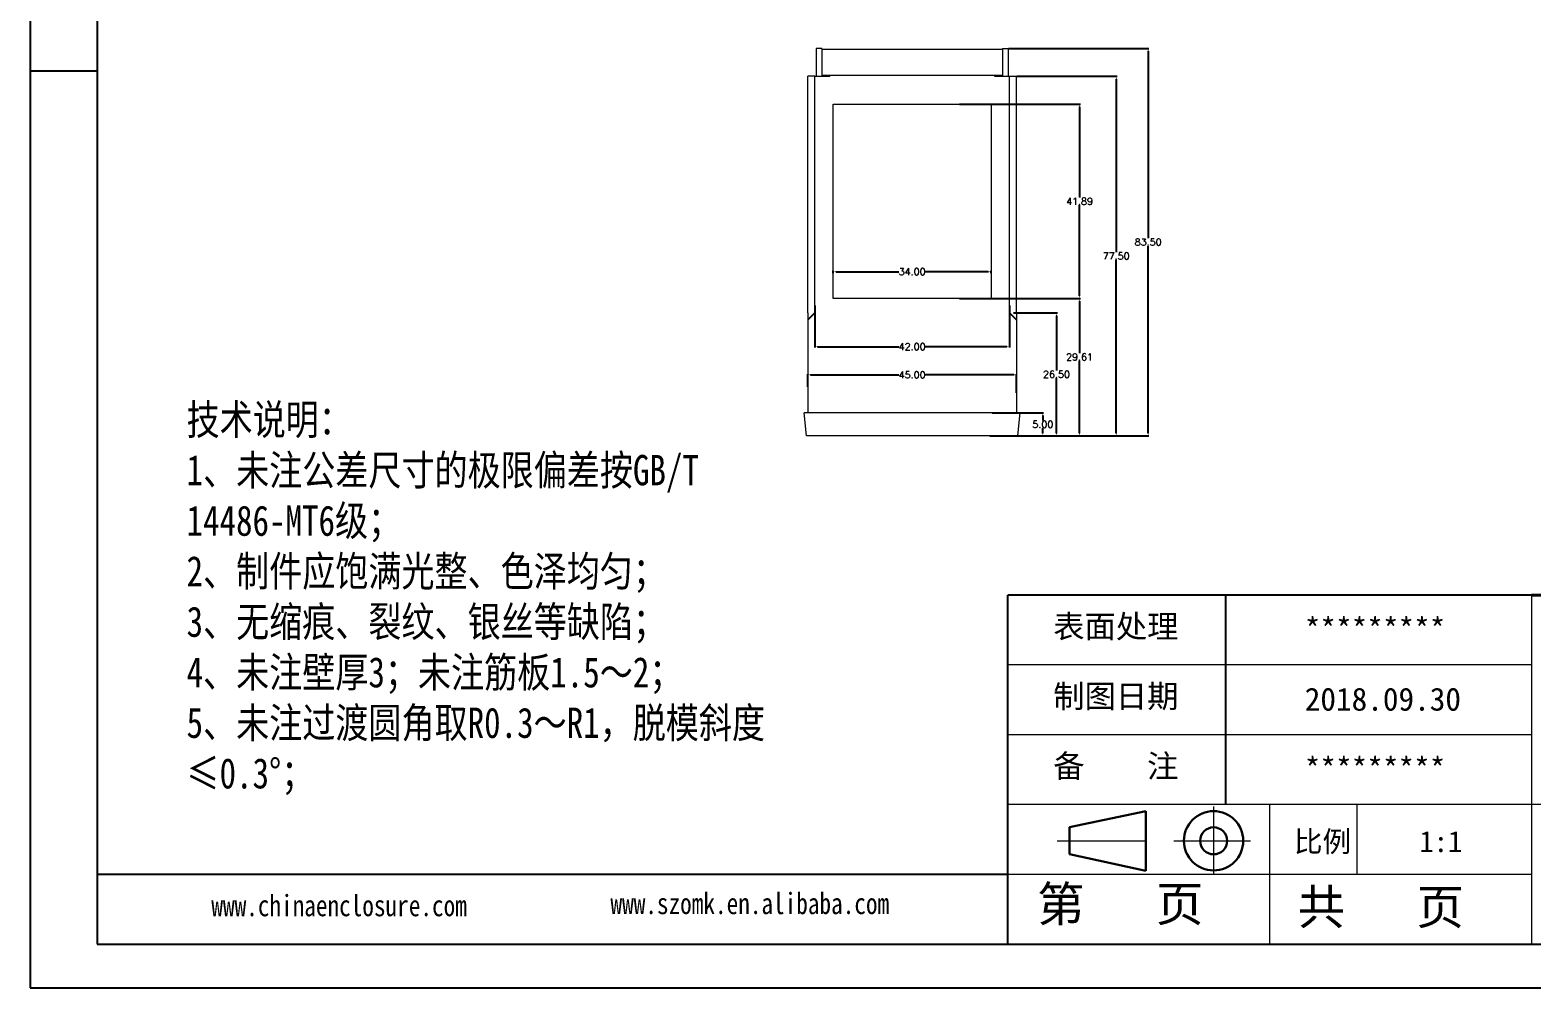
# Model space of a CAD drawing. Header units: inches. Extents: x 1392 to 2711, y 573 to 968.
# Drawn here: x 1392.4 to 1716, y 573 to 779.4 of the extents above; entities that cross this region are included whole.
import ezdxf

# ---------------------------------------------------------------- set-up
doc = ezdxf.new("R2010")
doc.units = ezdxf.units.IN
doc.linetypes.add('CENTER2', pattern=[28.575, 19.05, -3.175, 3.175, -3.175])
doc.layers.add('文字', color=81, linetype='Continuous')
for name, color, linetype, lineweight in [('粗实线', 7, 'Continuous', 30), ('细实线', 3, 'Continuous', 9), ('细点划线', 2, 'CENTER2', 9)]:
    doc.layers.add(name, color=color, linetype=linetype, lineweight=lineweight)
doc.styles.get("Standard").update_dxf_attribs({"font": 'txt', "bigfont": 'gbcbig.shx'})
doc.styles.add('宋体', font='', dxfattribs={"width": 0.8, "height": 3.5})
doc.styles.get('宋体').set_extended_font_data('SimSun')
doc.dimstyles.new('2', dxfattribs={"dimtxt": 1.5, "dimasz": 0.6, "dimexe": 0.18, "dimexo": 0.0625, "dimgap": 0.09, "dimtad": 0, "dimtih": 1, "dimtoh": 1, "dimzin": 0, "dimdsep": 46, "dimtxsty": 'Standard', "dimcen": 0, "dimadec": 0, "dimazin": 2, "dimtfac": 1, "dimtofl": 0, "dimtmove": 0, "dimatfit": 3, "dimfxl": 1, "dimtolj": 1, "dimtzin": 0, "dimarcsym": 0})

# ---------------------------------------------------------------- blocks, each defined once
blk = doc.blocks.new('*D232')
at = {"color": 0, "lineweight": -2, "transparency": 16777216}
for p, q in [((1603.23, 775.4), (1633.5, 775.4)), ((1633.32, 774.8), (1633.32, 734.49)), ((1633.32, 692.5), (1633.32, 732.81)), ((1603.23, 691.9), (1633.5, 691.9))]:
    blk.add_line(p, q, dxfattribs=at)
at = {"color": 0, "transparency": 16777216}
for points in [[(1633.22, 774.8), (1633.42, 774.8), (1633.32, 775.4)], [(1633.22, 692.5), (1633.42, 692.5), (1633.32, 691.9)]]:
    blk.add_solid(points, dxfattribs=at)
at = {"layer": 'Defpoints', "color": 0, "transparency": 16777216}
for p in [(1603.16, 775.4), (1603.16, 691.9), (1633.32, 691.9)]:
    blk.add_point(p, dxfattribs=at)
at = {"color": 0, "transparency": 16777216, "insert": (1633.32, 733.65), "char_height": 1.5, "attachment_point": 5}
blk.add_mtext('\\A1;83.50', dxfattribs=at)
blk = doc.blocks.new('*D233')
at = {"color": 0, "lineweight": -2, "transparency": 16777216}
for p, q in [((1599.71, 696.9), (1610.8, 696.9)), ((1610.62, 696.3), (1610.62, 695.24)), ((1610.62, 692.5), (1610.62, 693.56)), ((1601.37, 691.9), (1610.8, 691.9))]:
    blk.add_line(p, q, dxfattribs=at)
at = {"color": 0, "transparency": 16777216}
for points in [[(1610.52, 696.3), (1610.72, 696.3), (1610.62, 696.9)], [(1610.52, 692.5), (1610.72, 692.5), (1610.62, 691.9)]]:
    blk.add_solid(points, dxfattribs=at)
at = {"layer": 'Defpoints', "color": 0, "transparency": 16777216}
for p in [(1599.65, 696.9), (1610.62, 696.9), (1601.31, 691.9)]:
    blk.add_point(p, dxfattribs=at)
at = {"color": 0, "transparency": 16777216, "insert": (1610.62, 694.4), "char_height": 1.5, "attachment_point": 5}
blk.add_mtext('\\A1;5.00', dxfattribs=at)
blk = doc.blocks.new('*D234')
at = {"color": 0, "lineweight": -2, "transparency": 16777216}
for p, q in [((1604.28, 718.4), (1613.75, 718.4)), ((1613.57, 717.8), (1613.57, 705.99)), ((1613.57, 692.5), (1613.57, 704.31)), ((1599.18, 691.9), (1613.75, 691.9))]:
    blk.add_line(p, q, dxfattribs=at)
at = {"color": 0, "transparency": 16777216}
for points in [[(1613.47, 717.8), (1613.67, 717.8), (1613.57, 718.4)], [(1613.47, 692.5), (1613.67, 692.5), (1613.57, 691.9)]]:
    blk.add_solid(points, dxfattribs=at)
at = {"layer": 'Defpoints', "color": 0, "transparency": 16777216}
for p in [(1604.21, 718.4), (1613.57, 718.4), (1599.12, 691.9)]:
    blk.add_point(p, dxfattribs=at)
at = {"color": 0, "transparency": 16777216, "insert": (1613.57, 705.15), "char_height": 1.5, "attachment_point": 5}
blk.add_mtext('\\A1;26.50', dxfattribs=at)
blk = doc.blocks.new('*D236')
at = {"color": 0, "lineweight": -2, "transparency": 16777216}
for p, q in [((1599.53, 721.51), (1618.72, 721.51)), ((1618.54, 720.91), (1618.54, 709.75)), ((1618.54, 692.5), (1618.54, 708.07)), ((1603.23, 691.9), (1618.72, 691.9))]:
    blk.add_line(p, q, dxfattribs=at)
at = {"color": 0, "transparency": 16777216}
for points in [[(1618.44, 720.91), (1618.64, 720.91), (1618.54, 721.51)], [(1618.44, 692.5), (1618.64, 692.5), (1618.54, 691.9)]]:
    blk.add_solid(points, dxfattribs=at)
at = {"layer": 'Defpoints', "color": 0, "transparency": 16777216}
for p in [(1599.46, 721.51), (1618.54, 721.51), (1603.16, 691.9)]:
    blk.add_point(p, dxfattribs=at)
at = {"color": 0, "transparency": 16777216, "insert": (1618.54, 708.91), "char_height": 1.5, "attachment_point": 5}
blk.add_mtext('\\A1;29.61', dxfattribs=at)
blk = doc.blocks.new('*D237')
at = {"color": 0, "lineweight": -2, "transparency": 16777216}
for p, q in [((1592.65, 763.4), (1618.72, 763.4)), ((1618.54, 762.8), (1618.54, 743.3)), ((1618.54, 722.11), (1618.54, 741.62)), ((1592.65, 721.51), (1618.72, 721.51))]:
    blk.add_line(p, q, dxfattribs=at)
at = {"color": 0, "transparency": 16777216}
for points in [[(1618.44, 762.8), (1618.64, 762.8), (1618.54, 763.4)], [(1618.44, 722.11), (1618.64, 722.11), (1618.54, 721.51)]]:
    blk.add_solid(points, dxfattribs=at)
at = {"layer": 'Defpoints', "color": 0, "transparency": 16777216}
for p in [(1592.59, 763.4), (1618.54, 763.4), (1592.59, 721.51)]:
    blk.add_point(p, dxfattribs=at)
at = {"color": 0, "transparency": 16777216, "insert": (1618.54, 742.46), "char_height": 1.5, "attachment_point": 5}
blk.add_mtext('\\A1;41.89', dxfattribs=at)
blk = doc.blocks.new('*D238')
at = {"color": 0, "lineweight": -2, "transparency": 16777216}
for p, q in [((1605.03, 769.4), (1626.62, 769.4)), ((1626.44, 768.8), (1626.44, 731.49)), ((1626.44, 692.5), (1626.44, 729.81)), ((1599.18, 691.9), (1626.62, 691.9))]:
    blk.add_line(p, q, dxfattribs=at)
at = {"color": 0, "transparency": 16777216}
for points in [[(1626.34, 768.8), (1626.54, 768.8), (1626.44, 769.4)], [(1626.34, 692.5), (1626.54, 692.5), (1626.44, 691.9)]]:
    blk.add_solid(points, dxfattribs=at)
at = {"layer": 'Defpoints', "color": 0, "transparency": 16777216}
for p in [(1604.96, 769.4), (1599.12, 691.9), (1626.44, 691.9)]:
    blk.add_point(p, dxfattribs=at)
at = {"color": 0, "transparency": 16777216, "insert": (1626.44, 730.65), "char_height": 1.5, "attachment_point": 5}
blk.add_mtext('\\A1;77.50', dxfattribs=at)
blk = doc.blocks.new('*D239')
at = {"color": 0, "lineweight": -2, "transparency": 16777216}
for p, q in [((1559.96, 702.51), (1559.96, 705.24)), ((1560.56, 705.06), (1579.62, 705.06)), ((1604.36, 705.06), (1585.3, 705.06)), ((1604.96, 701.16), (1604.96, 705.24))]:
    blk.add_line(p, q, dxfattribs=at)
at = {"color": 0, "transparency": 16777216}
for points in [[(1560.56, 705.16), (1560.56, 704.96), (1559.96, 705.06)], [(1604.36, 705.16), (1604.36, 704.96), (1604.96, 705.06)]]:
    blk.add_solid(points, dxfattribs=at)
at = {"layer": 'Defpoints', "color": 0, "transparency": 16777216}
for p in [(1559.96, 702.44), (1604.96, 705.06), (1604.96, 701.1)]:
    blk.add_point(p, dxfattribs=at)
at = {"color": 0, "transparency": 16777216, "insert": (1582.46, 705.06), "char_height": 1.5, "attachment_point": 5}
blk.add_mtext('\\A1;45.00', dxfattribs=at)
blk = doc.blocks.new('*D240')
at = {"color": 0, "lineweight": -2, "transparency": 16777216}
for p, q in [((1565.46, 726.94), (1565.46, 727.44)), ((1566.06, 727.26), (1579.62, 727.26)), ((1598.86, 727.26), (1585.3, 727.26)), ((1599.46, 726.94), (1599.46, 727.44))]:
    blk.add_line(p, q, dxfattribs=at)
at = {"color": 0, "transparency": 16777216}
for points in [[(1566.06, 727.36), (1566.06, 727.16), (1565.46, 727.26)], [(1598.86, 727.36), (1598.86, 727.16), (1599.46, 727.26)]]:
    blk.add_solid(points, dxfattribs=at)
at = {"layer": 'Defpoints', "color": 0, "transparency": 16777216}
for p in [(1565.46, 726.88), (1599.46, 727.26), (1599.46, 726.88)]:
    blk.add_point(p, dxfattribs=at)
at = {"color": 0, "transparency": 16777216, "insert": (1582.46, 727.26), "char_height": 1.5, "attachment_point": 5}
blk.add_mtext('\\A1;34.00', dxfattribs=at)
blk = doc.blocks.new('*D241')
at = {"color": 0, "lineweight": -2, "transparency": 16777216}
for p, q in [((1561.46, 720.03), (1561.46, 710.92)), ((1603.46, 720.03), (1603.46, 710.92)), ((1562.06, 711.1), (1579.62, 711.1)), ((1602.86, 711.1), (1585.3, 711.1))]:
    blk.add_line(p, q, dxfattribs=at)
at = {"color": 0, "transparency": 16777216}
for points in [[(1562.06, 711.2), (1562.06, 711), (1561.46, 711.1)], [(1602.86, 711.2), (1602.86, 711), (1603.46, 711.1)]]:
    blk.add_solid(points, dxfattribs=at)
at = {"layer": 'Defpoints', "color": 0, "transparency": 16777216}
for p in [(1561.46, 720.1), (1603.46, 720.1), (1603.46, 711.1)]:
    blk.add_point(p, dxfattribs=at)
at = {"color": 0, "transparency": 16777216, "insert": (1582.46, 711.1), "char_height": 1.5, "attachment_point": 5}
blk.add_mtext('\\A1;42.00', dxfattribs=at)

msp = doc.modelspace()

# ---------------------------------------------------------------- linework, layer by layer
for p, q in [((1392.357, 968.002), (1392.357, 572.957)), ((1406.814, 958.597), (1406.814, 582.363)), ((1406.814, 770.48), (1392.357, 770.48)), ((1392.357, 755.848), (1392.357, 572.957)), ((1561.464, 718.401), (1559.964, 716.901)), ((1603.464, 718.401), (1604.964, 716.901)), ((1715.919, 657.609), (1603.048, 657.609)), ((1603.048, 582.363), (1603.048, 657.609)), ((1650.078, 612.461), (1650.078, 657.609)), ((1603.048, 597.412), (1406.814, 597.412)), ((1406.814, 582.363), (1941.659, 582.363)), ((1392.357, 572.957), (1951.065, 572.957)), ((1392.357, 572.957), (1651.018, 572.957))]:
    msp.add_line(p, q)
at = {"color": 7, "linetype": 'Continuous', "lineweight": 15}
for p, q in [((1561.764, 775.401), (1561.764, 769.401)), ((1562.964, 775.401), (1561.764, 775.401)), ((1562.964, 775.401), (1562.964, 769.401)), ((1562.964, 775.201), (1601.964, 775.201)), ((1601.964, 775.401), (1601.964, 769.401)), ((1601.964, 775.401), (1603.164, 775.401)), ((1603.164, 775.401), (1603.164, 769.401)), ((1559.964, 718.401), (1559.964, 769.401)), ((1561.464, 769.401), (1559.964, 769.401)), ((1561.464, 718.401), (1561.464, 769.401)), ((1561.464, 769.401), (1564.714, 769.401)), ((1562.964, 769.601), (1564.714, 769.601)), ((1564.714, 769.601), (1564.714, 769.401)), ((1564.714, 769.601), (1600.214, 769.601)), ((1600.214, 769.601), (1600.214, 769.401)), ((1600.214, 769.601), (1601.964, 769.601)), ((1600.214, 769.401), (1603.464, 769.401)), ((1603.464, 718.401), (1603.464, 769.401)), ((1603.464, 769.401), (1604.964, 769.401)), ((1604.964, 718.401), (1604.964, 769.401)), ((1565.464, 763.401), (1599.464, 763.401)), ((1565.464, 721.51), (1565.464, 763.401)), ((1599.464, 763.401), (1599.464, 721.51)), ((1599.464, 721.51), (1565.464, 721.51)), ((1559.964, 718.401), (1559.964, 696.901)), ((1604.964, 718.401), (1604.964, 696.901)), ((1559.714, 691.901), (1559.214, 696.901)), ((1605.714, 696.901), (1559.214, 696.901)), ((1605.214, 691.901), (1605.714, 696.901)), ((1605.214, 691.901), (1559.714, 691.901))]:
    msp.add_line(p, q, dxfattribs=at)
at = {"layer": '粗实线', "color": 7, "lineweight": 40}
msp.add_line((1941.659, 657.609), (1715.919, 657.609), dxfattribs=at)
at = {"layer": '粗实线', "color": 7}
for p, q in [((1632.792, 611.053), (1616.348, 607.568)), ((1632.792, 611.053), (1632.792, 598.166)), ((1616.348, 607.568), (1616.348, 601.753)), ((1616.348, 601.753), (1632.792, 598.166))]:
    msp.add_line(p, q, dxfattribs=at)
for radius in [6.393, 2.908]:
    msp.add_circle((1647.426, 604.66), radius, dxfattribs=at)
at = {"layer": '细实线', "color": 7}
for p, q in [((1715.919, 657.609), (1715.919, 582.363)), ((1715.919, 642.56), (1603.048, 642.56)), ((1715.919, 627.511), (1603.048, 627.511)), ((1941.659, 612.461), (1603.048, 612.461)), ((1659.483, 612.461), (1659.483, 582.363)), ((1678.295, 612.461), (1678.295, 597.412)), ((1715.919, 597.412), (1603.048, 597.412))]:
    msp.add_line(p, q, dxfattribs=at)
at = {"layer": '细点划线', "color": 7}
for p, q in [((1647.426, 612.02), (1647.426, 597.412)), ((1613.726, 604.66), (1634.051, 604.66)), ((1638.876, 604.66), (1655.4, 604.66))]:
    msp.add_line(p, q, dxfattribs=at)

# ---------------------------------------------------------------- texts
at = {"width": 2812.89994, "attachment_point": 1}
for s, insert, char_height in [('{\\fSimHei|b0|i0|c134|p49;表面处理}', (1612.863, 653.338), 4.94924), ('{\\fSimHei|b0|i0|c134|p49;*********}', (1667.071, 652.702), 4.94924), ('{\\fSimHei|b0|i0|c134|p49;制图日期}', (1612.863, 638.289), 4.94924), ('{\\fSimHei|b0|i0|c134|p49;2018.\\fSimHei|b0|i0|c0|p49;09\\fSimHei|b0|i0|c134|p49;.\\fSimHei|b0|i0|c0|p49;30}', (1667.071, 637.653), 4.949237), ('{\\fSimHei|b0|i0|c134|p49;备    注}', (1612.863, 623.24), 4.94924), ('{\\fSimHei|b0|i0|c134|p49;*********}', (1667.071, 622.603), 4.94924)]:
    msp.add_mtext(s, dxfattribs=dict(at, insert=insert, char_height=char_height))
at = {"layer": '文字', "color": 0, "attachment_point": 1, "style": '宋体'}
for s, insert, char_height, width in [('{\\H1.111x;技术说明：\\P1、未注公差尺寸的极限偏差按GB/T 14486-MT6级；\\P2、制件应饱满光整、色泽均匀；\\P3、无缩痕、裂纹、银丝等缺陷；\\P4、未注壁厚3；未注筋板1.5～2；\\P5、未注过渡圆角取R0.3～R1，脱模斜度≤0.3%%D；}', (1426.09, 698.687), 5.87866, 132.41322), ('www.chinaenclosure.com', (1431.435, 593.008), 4.59842, 80.78975), ('www.szomk.en.alibaba.com', (1517.446, 593.463), 4.59842, 80.78975)]:
    msp.add_mtext(s, dxfattribs=dict(at, insert=insert, char_height=char_height, width=width))
at = {"layer": '细实线', "color": 7, "attachment_point": 1}
for s, insert, char_height, width in [('{\\fSimSun|b0|i0|c134|p54;比例}', (1664.751, 606.762), 4.51481, 19.8186), ('{\\fSimSun|b0|i0|c134|p54;1:1}', (1691.793, 606.762), 4.51481, 19.8186), ('{\\fSimSun|b0|i0|c134|p54;第   页}', (1609.38, 594.825), 7.52468, 56.4351), ('{\\fSimSun|b0|i0|c134|p54; 共   页}', (1660.404, 594.186), 7.52468, 56.4351)]:
    msp.add_mtext(s, dxfattribs=dict(at, insert=insert, char_height=char_height, width=width))

# ---------------------------------------------------------------- dimensions: what is measured, and where the dimension line sits
for base, p1, p2, picture, middle in [((1633.319, 691.901), (1603.164, 775.401), (1603.164, 691.901), '*D232', (1633.319, 733.651)), ((1626.443, 691.901), (1604.964, 769.401), (1599.117, 691.901), '*D238', (1626.443, 730.651)), ((1618.536, 763.401), (1592.59, 721.51), (1592.59, 763.401), '*D237', (1618.536, 742.455)), ((1613.575, 718.401), (1599.117, 691.901), (1604.214, 718.401), '*D234', (1613.575, 705.151)), ((1610.615, 696.901), (1601.31, 691.901), (1599.646, 696.901), '*D233', (1610.615, 694.401))]:
    dim = msp.add_linear_dim(base=base, p1=p1, p2=p2, angle=90, dimstyle='2')
    dim.commit()
    dim.dimension.update_dxf_attribs({"geometry": picture, "text_midpoint": middle})
for base, p1, p2, picture, middle in [((1599.464, 727.26), (1565.464, 726.879), (1599.464, 726.879), '*D240', (1582.464, 727.26)), ((1603.464, 711.103), (1561.464, 720.096), (1603.464, 720.096), '*D241', (1582.464, 711.103)), ((1604.964, 705.059), (1559.964, 702.443), (1604.964, 701.096), '*D239', (1582.464, 705.059))]:
    dim = msp.add_linear_dim(base=base, p1=p1, p2=p2, dimstyle='2')
    dim.commit()
    dim.dimension.update_dxf_attribs({"geometry": picture, "text_midpoint": middle})
dim = msp.add_linear_dim(base=(1618.536, 721.51), p1=(1603.164, 691.901), p2=(1599.464, 721.51), angle=90, dimstyle='2')
dim.commit()
dim.dimension.update_dxf_attribs({"geometry": '*D236', "text_midpoint": (1618.536, 708.91), "dimtype": 160})

doc.saveas('drawing.dxf')
